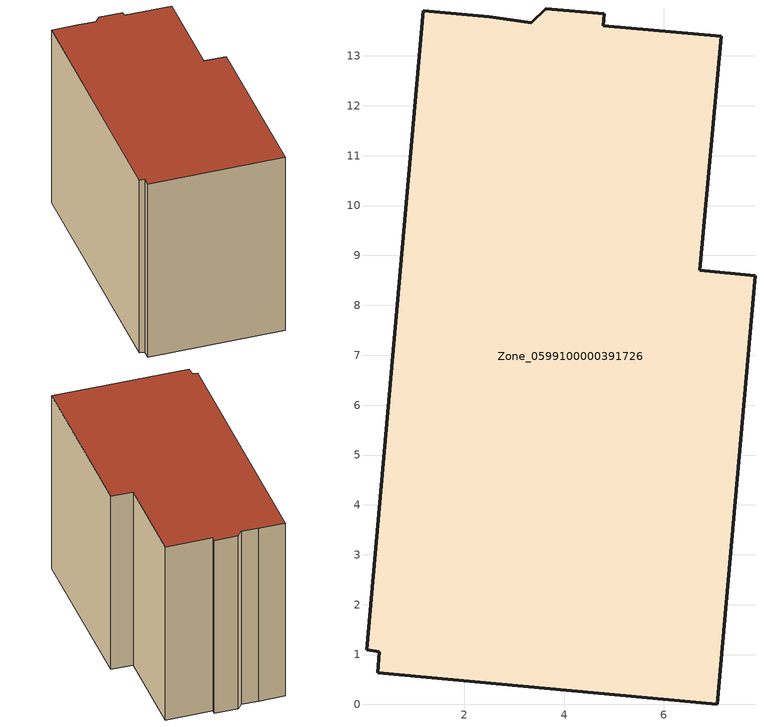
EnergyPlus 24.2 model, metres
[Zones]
Zone_0599100000391726
 floor ground (C_G): 0.27,0.63 0.29,1.05 0.04,1.1 1.18,13.9 2.5,13.79 3.34,13.67 3.63,13.95 4.81,13.85 4.79,13.61 7.15,13.39 6.72,8.71 7.83,8.59 7.08,0 z0
 wall outside (C_F): 4.79,13.61 4.81,13.85 3.63,13.95 3.34,13.67 2.5,13.79 1.18,13.9 0.04,1.1 0.29,1.05 0.27,0.63 7.08,0 7.83,8.59 6.72,8.71 7.15,13.39 4.79,13.61 z0:9.99
 roof outside (C_R): 0.29,1.05 0.27,0.63 7.08,0 7.83,8.59 6.72,8.71 7.15,13.39 4.79,13.61 4.81,13.85 3.63,13.95 3.34,13.67 2.5,13.79 1.18,13.9 0.04,1.1 z9.99
[BUILDING]
Pand.0599100000391726: North Axis=0; Terrain=City; Loads Convergence Tolerance Value=0.04; Temperature Convergence Tolerance Value=0.4; Solar Distribution=FullExterior; Maximum Number of Warmup Days=25; Minimum Number of Warmup Days=1
[Site:Location]
Rotterdam.The.Hague.AP_ZH_NLD Design_Conditions: Latitude=51.96; Longitude=4.45; Time Zone=1; Elevation=-4.5
[SITE:GROUNDTEMPERATURE:BUILDINGSURFACE]
18, 18, 18, 18, 18, 18, 18, 18, 18, 18, 18, 18
[MATERIAL] Thermal Absorptance=0.9; Solar Absorptance=0.7; Visible Absorptance=0.7
Name | Roughness | Thickness | Conductivity | Density | Specific Heat
G.TC.1992-2005 | MediumSmooth | 0.15 | 0.06 | 540 | 1210
F.TC.1992-2005 | Rough | 0.3 | 0.12 | 1920 | 840
R.TC.1992-2005 | MediumRough | 0.2 | 0.08 | 1500 | 1000
[CONSTRUCTION]
C_G: G.TC.1992-2005
C_F: F.TC.1992-2005
C_R: R.TC.1992-2005
[ZONE]
Zone_0599100000391726: Type=1; Multiplier=1; Ceiling Height=Autocalculate; Volume=Autocalculate; Floor Area=autocalculate; Part of Total Floor Area=Yes
[ZONEINFILTRATION:DESIGNFLOWRATE]
Infil_Zone_0599100000391726: Zone or ZoneList or Space or SpaceList=Zone_0599100000391726; Schedule=AlwaysOn; Design Flow Rate Calculation Method=Flow/Area; Flow Rate per Floor Area=0.0015; Constant Term Coefficient=1; Temperature Term Coefficient=0; Velocity Term Coefficient=0; Velocity Squared Term Coefficient=0
[HVACTEMPLATE:ZONE:IDEALLOADSAIRSYSTEM]
Zone_0599100000391726: Maximum Heating Supply Air Temperature=50; Minimum Cooling Supply Air Temperature=13; Maximum Heating Supply Air Humidity Ratio=0.0156; Minimum Cooling Supply Air Humidity Ratio=0.0077; Heating Limit=NoLimit; Cooling Limit=NoLimit; Dehumidification Control Type=ConstantSensibleHeatRatio; Cooling Sensible Heat Ratio=0.7; Dehumidification Setpoint=60; Humidification Control Type=None; Humidification Setpoint=30; Outdoor Air Method=None; Outdoor Air Flow Rate per Person=0.00944; Outdoor Air Flow Rate per Zone Floor Area=0; Outdoor Air Flow Rate per Zone=0; Demand Controlled Ventilation Type=None; Outdoor Air Economizer Type=NoEconomizer; Heat Recovery Type=None; Sensible Heat Recovery Effectiveness=0.7; Latent Heat Recovery Effectiveness=0.65
[ZONECONTROL:THERMOSTAT]
ThermostatControl_Zone_0599100000391726: Zone or ZoneList=Zone_0599100000391726; Control Type Schedule=DualSetpointControlType; Control 1=Thermostat_Zone_0599100000391726; Temperature Difference Between Cutout And Setpoint=0
[THERMOSTATSETPOINT:DUALSETPOINT]
Thermostat_Zone_0599100000391726: Heating Setpoint Temperature Schedule=HeatingSetpoint_Zone_0599100000391726; Cooling Setpoint Temperature Schedule=CoolingSetpoint_Zone_0599100000391726
[SCHEDULE:COMPACT]
HeatingSetpoint_Zone_0599100000391726: Through: 12/31, For: AllDays, Until: 24:00, 21
CoolingSetpoint_Zone_0599100000391726: Through: 12/31, For: AllDays, Until: 24:00, 24
DualSetpointControlType: Through: 12/31, For: AllDays, Until: 24:00, 4
AlwaysOn: Through: 12/31, For: AllDays, Until: 24:00, 1
